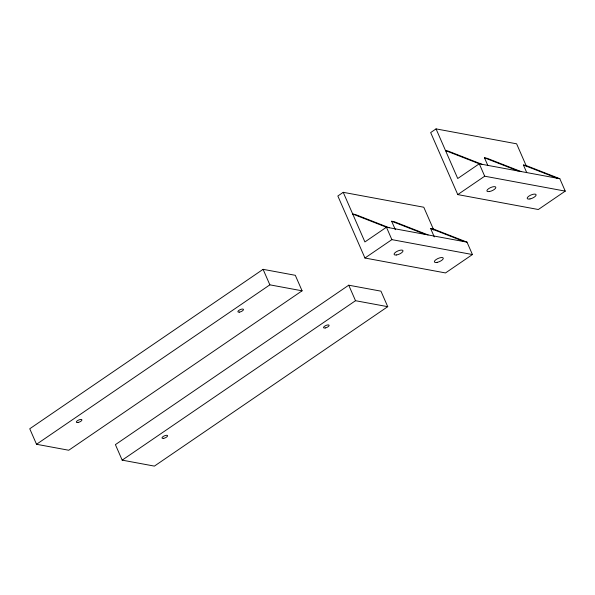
<?xml version="1.0" encoding="UTF-8"?>
<svg xmlns="http://www.w3.org/2000/svg" width="595" height="595" viewBox="0 0 595 595"><rect width="100%" height="100%" fill="white"/><g stroke="black" fill="none" stroke-linecap="round" stroke-linejoin="round"><path stroke-width="0.89" d="M433.77 230.072L423.789 207.238L343.233 192.319L337.848 196L364.943 258.022L445.506 272.941L472.43 254.541L467.008 242.143L433.279 228.949L430.587 228.45L434.283 236.907M526.59 166.652L516.616 143.812L436.053 128.892L430.668 132.573L457.763 194.595L538.326 209.514L565.25 191.121L559.828 178.716L526.099 165.522L523.414 165.023L526.739 172.639M263.087 269.334L29.75 428.772L36.526 444.279L68.745 450.244L302.082 290.814L295.306 275.307L263.087 269.334L269.862 284.841L302.082 290.814M36.526 444.279L269.862 284.841M364.943 258.022L391.867 239.629L472.43 254.541M457.763 194.595L484.687 176.202L565.25 191.121M348.737 285.198L115.4 444.629L122.176 460.136L154.395 466.108L387.732 306.67L380.956 291.163L348.737 285.198L355.512 300.706L387.732 306.67M122.176 460.136L355.512 300.706M487.803 165.425L484.479 157.816L487.164 158.315L520.893 171.509M559.828 178.716L479.272 163.796L445.536 150.602L448.221 151.1L481.957 164.294M395.348 229.692L391.651 221.236L394.336 221.734L428.073 234.928M467.008 242.143L386.445 227.223L352.716 214.029L355.401 214.527L389.13 227.721M523.414 165.023L557.143 178.217M484.479 157.816L518.208 171.01M430.587 228.45L464.323 241.644M391.651 221.236L425.388 234.43M484.687 176.202L479.272 163.796L457.734 178.515L436.053 128.892M391.867 239.629L386.445 227.223L364.906 241.934L343.233 192.319M239.428 312.122A3.02 1.086 -23.6 0 0 243.474 309.504A3.02 1.086 -23.6 0 0 239.123 310.218A3.02 1.086 -23.6 0 0 239.428 312.122M77.893 422.502A3.02 1.086 -23.6 0 0 81.931 419.877A3.02 1.086 -23.6 0 0 77.581 420.598A3.02 1.086 -23.6 0 0 77.893 422.502M325.287 327.949A3.02 1.086 -23.6 0 0 329.102 325.279A3.02 1.086 -23.6 0 0 324.595 326.201A3.02 1.086 -23.6 0 0 325.287 327.949M163.744 438.322A3.02 1.086 -23.6 0 0 167.559 435.659A3.02 1.086 -23.6 0 0 163.052 436.581A3.02 1.086 -23.6 0 0 163.744 438.322M437.161 262.365A4.834 1.733 -23.6 0 0 443.26 258.096A4.834 1.733 -23.6 0 0 436.053 259.576A4.834 1.733 -23.6 0 0 437.161 262.365M396.553 254.965A4.834 1.733 -23.6 0 0 403.023 250.77A4.834 1.733 -23.6 0 0 396.062 251.923A4.834 1.733 -23.6 0 0 396.553 254.965M529.981 198.946A4.834 1.733 -23.6 0 0 536.088 194.677A4.834 1.733 -23.6 0 0 528.881 196.149A4.834 1.733 -23.6 0 0 529.981 198.946M489.38 191.545A4.834 1.733 -23.6 0 0 495.843 187.351A4.834 1.733 -23.6 0 0 488.889 188.496A4.834 1.733 -23.6 0 0 489.38 191.545"/></g></svg>
